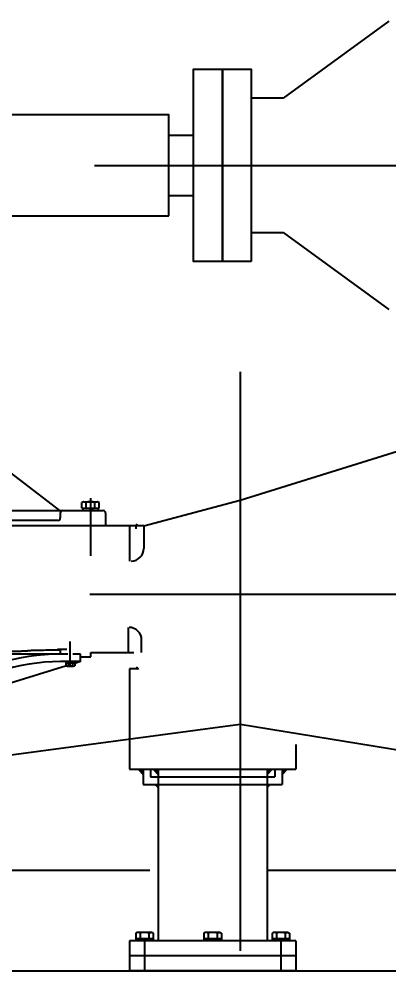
# Model space of a CAD drawing. Extents: x 1427168 to 1936200, y 1176778 to 1377202.
# Drawn here: x 1639671 to 1640404, y 1361556 to 1363445 of the extents above; entities that cross this region are included whole.
import ezdxf
from ezdxf.lldxf.tags import DXFTag

# ---------------------------------------------------------------- set-up
doc = ezdxf.new("R2010")
doc.units = 0
doc.header["$LTSCALE"] = 1000
doc.header["$MEASUREMENT"] = 0
doc.linetypes.add('CENTER', pattern=[2, 1.25, -0.25, 0.25, -0.25])
doc.linetypes.add('DOTE', pattern=[2.42, 2, -0.2, 0.02, -0.2])
doc.layers.get('0').update_dxf_attribs({"linetype": 'CONTINUOUS'})
doc.layers.get('DEFPOINTS').update_dxf_attribs({"linetype": 'CONTINUOUS'})
for name, color, linetype in [('01粗实线层', 7, 'CONTINUOUS'), ('1轮廓实线层', 7, 'CONTINUOUS'), ('2', 2, 'CONTINUOUS'), ('2细线层', 4, 'CONTINUOUS'), ('5剖面线层', 2, 'CONTINUOUS'), ('7标注层', 4, 'CONTINUOUS'), ('DOTE', 1, 'DOTE'), ('MAIN', 7, 'CONTINUOUS'), ('中心线', 1, 'ACAD_ISO04W100'), ('粗实线', 7, 'CONTINUOUS')]:
    doc.layers.add(name, color=color, linetype=linetype)
doc.styles.add('TH_GBDIM', font='romans.shx', dxfattribs={"width": 0.8, "bigfont": 'gbcbig.shx'})
tags = doc.linetypes.add('ACAD_ISO04W100', pattern=[30, 24, -3, 0, -3]).pattern_tags.tags
tags[10:11] = [DXFTag(74, 4), DXFTag(75, 0), DXFTag(340, '0'), DXFTag(46, 1.0), DXFTag(50, 0.0), DXFTag(44, 0.0), DXFTag(45, 0.0)]
tags[8:9] = [DXFTag(74, 4), DXFTag(75, 0), DXFTag(340, '0'), DXFTag(46, 1.0), DXFTag(50, 0.0), DXFTag(44, 0.0), DXFTag(45, 0.0)]
tags[6:7] = [DXFTag(74, 4), DXFTag(75, 0), DXFTag(340, '0'), DXFTag(46, 1.0), DXFTag(50, 0.0), DXFTag(44, 0.0), DXFTag(45, 0.0)]
tags[4:5] = [DXFTag(74, 4), DXFTag(75, 0), DXFTag(340, '0'), DXFTag(46, 1.0), DXFTag(50, 0.0), DXFTag(44, 0.0), DXFTag(45, 0.0)]
doc.dimstyles.new('TH_GBDIM', dxfattribs={"dimscale": 120, "dimtxt": 4, "dimasz": 2, "dimexe": 2, "dimexo": 0, "dimgap": 1.5, "dimtad": 1, "dimdec": 0, "dimzin": 0, "dimtxsty": 'TH_GBDIM', "dimblk": 'ARCHTICK', "dimcen": 2.5, "dimclrd": 130, "dimclre": 130, "dimclrt": 3, "dimazin": 3, "dimtfac": 0.714286, "dimtdec": 0, "dimtmove": 0, "dimatfit": 3, "dimtzin": 0})

# ---------------------------------------------------------------- blocks, each defined once
blk = doc.blocks.new('_ARCHTICK')
at = {"color": 0, "linetype": 'BYBLOCK', "const_width": 0.15}
blk.add_lwpolyline([(-0.5, -0.5), (0.5, 0.5)], dxfattribs=at)
blk = doc.blocks.new('*D392')
at = {"layer": '01粗实线层', "color": 130}
for p, q in [((1634422.7, 1363039), (1634422.7, 1367944.2)), ((1643837.8, 1363039), (1643837.8, 1367944.2)), ((1634422.7, 1367704.2), (1643837.8, 1367704.2))]:
    blk.add_line(p, q, dxfattribs=at)
at = {"layer": 'DEFPOINTS', "color": 0}
for p in [(1643837.8, 1367704.2), (1634422.7, 1363039), (1643837.8, 1363039)]:
    blk.add_point(p, dxfattribs=at)
at = {"layer": '01粗实线层', "color": 130, "xscale": 240, "yscale": 240, "zscale": 240, "rotation": 180}
blk.add_blockref('_ARCHTICK', (1634422.7, 1367704.2), dxfattribs=at)
at = {"layer": '01粗实线层', "color": 130, "xscale": 240, "yscale": 240, "zscale": 240}
blk.add_blockref('_ARCHTICK', (1643837.8, 1367704.2), dxfattribs=at)
at = {"layer": '01粗实线层', "color": 3, "insert": (1639130.3, 1368064.2), "char_height": 480, "attachment_point": 5, "style": 'TH_GBDIM'}
blk.add_mtext('{%%c6000}{}{}', dxfattribs=at)

msp = doc.modelspace()

# ---------------------------------------------------------------- hatches: boundary and pattern name
at = {"layer": '5剖面线层'}
h = msp.add_hatch(dxfattribs=at)
h.set_pattern_fill('ANSI31', color=256, angle=-90, style=0)
h.set_pattern_definition([(315, (1636141.569, 1363718.949), (2.245064, 2.245064), [])])
h.paths.add_polyline_path([(1640202.6, 1361956), (1640192.6, 1361956), (1640192.6, 1361946)])
h.paths.add_polyline_path([(1640172.6, 1361956), (1640162.6, 1361956), (1640162.6, 1361946)])
h.paths.add_polyline_path([(1640168.6, 1361926), (1640162.6, 1361926), (1640162.6, 1361920)])
h.paths.add_polyline_path([(1639946.6, 1361946), (1639946.6, 1361956), (1639936.6, 1361956)])
h.paths.add_polyline_path([(1639946.6, 1361920), (1639946.6, 1361926), (1639940.6, 1361926)])
h.paths.add_polyline_path([(1639916.6, 1361946), (1639916.6, 1361956), (1639906.6, 1361956)])

# ---------------------------------------------------------------- linework, layer by layer
for p, q in [((1639492.6, 1361755.7), (1639930.3, 1361755.7)), ((1640162.6, 1361755.7), (1644630.2, 1361755.7)), ((1640071.9, 1361615.7), (1640037.3, 1361615.7))]:
    msp.add_line(p, q)
at = {"color": 0}
msp.add_lwpolyline([(1639967.6, 1363055), (1639967.6, 1363255.1), (1638309.2, 1363255.1), (1638309.2, 1363055)], close=True, dxfattribs=at)
at = {"layer": '01粗实线层', "color": 0}
for p, q in [((1640109.3, 1362490.1), (1640431.6, 1362590.6)), ((1639918.1, 1362439.5), (1640109.3, 1362490.1)), ((1640109.3, 1362045.9), (1640433.5, 1361992.5)), ((1629880.3, 1361555.7), (1648380.3, 1361555.7))]:
    msp.add_line(p, q, dxfattribs=at)
at = {"layer": '1轮廓实线层'}
for p, q in [((1639907.3, 1362155.7), (1639889.6, 1362155.7)), ((1639485.5, 1361961.6), (1640109.3, 1362045.9)), ((1640219.6, 1362005.3), (1640219.6, 1361956)), ((1639889.6, 1361956), (1640219.6, 1361956)), ((1639906.6, 1361956), (1639916.6, 1361946)), ((1639936.6, 1361956), (1639946.6, 1361946)), ((1639946.6, 1361956), (1639946.6, 1361615.7)), ((1640162.6, 1361956), (1640162.6, 1361615.7)), ((1640172.6, 1361956), (1640162.6, 1361946)), ((1640202.6, 1361956), (1640192.6, 1361946)), ((1639940.6, 1361926), (1639946.6, 1361920)), ((1640168.6, 1361926), (1640162.6, 1361920)), ((1639902.3, 1361619.7), (1639936.9, 1361619.7)), ((1640037.3, 1361619.7), (1640071.9, 1361619.7)), ((1640172.3, 1361619.7), (1640206.9, 1361619.7)), ((1639889.6, 1361615.7), (1639889.6, 1361585.7)), ((1639902.3, 1361617.7), (1639936.9, 1361617.7)), ((1640037.3, 1361617.7), (1640071.9, 1361617.7)), ((1640172.3, 1361617.7), (1640206.9, 1361617.7)), ((1640219.6, 1361615.7), (1640219.6, 1361585.7)), ((1639889.6, 1361585.7), (1639889.6, 1361555.7)), ((1640219.6, 1361585.7), (1640219.6, 1361555.7))]:
    msp.add_line(p, q, dxfattribs=at)
at = {"layer": '1轮廓实线层', "ltscale": 5}
for p, q in [((1639904.6, 1361632.2), (1639902.3, 1361630.8)), ((1639902.3, 1361630.8), (1639902.3, 1361615.7)), ((1639936.9, 1361619.7), (1639902.3, 1361619.7)), ((1639934.6, 1361632.2), (1639904.6, 1361632.2)), ((1639910.9, 1361630.8), (1639910.9, 1361619.7)), ((1640039.6, 1361632.2), (1640037.3, 1361630.8)), ((1640037.3, 1361630.8), (1640037.3, 1361615.7)), ((1640071.9, 1361619.7), (1640037.3, 1361619.7)), ((1640069.6, 1361632.2), (1640039.6, 1361632.2)), ((1640045.9, 1361630.8), (1640045.9, 1361619.7)), ((1640174.6, 1361632.2), (1640172.3, 1361630.8)), ((1640172.3, 1361630.8), (1640172.3, 1361615.7)), ((1640206.9, 1361619.7), (1640172.3, 1361619.7)), ((1640204.6, 1361632.2), (1640174.6, 1361632.2)), ((1640180.9, 1361630.8), (1640180.9, 1361619.7))]:
    msp.add_line(p, q, dxfattribs=at)
at = {"layer": '1轮廓实线层', "ltscale": 5, "extrusion": (0, 0, -1)}
for p, q in [((1639928.3, 1361630.8), (1639928.3, 1361619.7)), ((1639934.6, 1361632.2), (1639936.9, 1361630.8)), ((1639936.9, 1361630.8), (1639936.9, 1361615.7)), ((1640063.3, 1361630.8), (1640063.3, 1361619.7)), ((1640069.6, 1361632.2), (1640071.9, 1361630.8)), ((1640071.9, 1361630.8), (1640071.9, 1361615.7)), ((1640198.3, 1361630.8), (1640198.3, 1361619.7)), ((1640204.6, 1361632.2), (1640206.9, 1361630.8)), ((1640206.9, 1361630.8), (1640206.9, 1361615.7))]:
    msp.add_line(p, q, dxfattribs=at)
at = {"layer": '1轮廓实线层', "ltscale": 3}
for p, q in [((1640219.6, 1361615.7), (1639889.6, 1361615.7)), ((1640219.6, 1361585.7), (1639889.6, 1361585.7)), ((1640219.6, 1361585.7), (1639889.6, 1361585.7)), ((1640219.6, 1361555.7), (1639889.6, 1361555.7))]:
    msp.add_line(p, q, dxfattribs=at)
at = {"layer": '1轮廓实线层', "ltscale": 5}
for centre, radius, start, end in [((1639906.6, 1361624.5), 7.67, 55.6158, 90), ((1639919.6, 1361603.5), 28.7, 72.412, 107.588), ((1640041.6, 1361624.5), 7.67, 55.6158, 90), ((1640054.6, 1361603.5), 28.7, 72.412, 107.588), ((1640176.6, 1361624.5), 7.67, 55.6158, 90), ((1640189.6, 1361603.5), 28.7, 72.412, 107.588)]:
    msp.add_arc(centre, radius, start, end, dxfattribs=at)
at = {"layer": '1轮廓实线层', "ltscale": 5, "extrusion": (0, 0, -1)}
for centre in [(-1639932.6, 1361624.5), (-1640067.6, 1361624.5), (-1640202.6, 1361624.5)]:
    msp.add_arc(centre, 7.67, 55.6158, 90, dxfattribs=at)
at = {"layer": '2', "color": 0}
for p, q in [((1640404.2, 1363441.2), (1640194.1, 1363288.6)), ((1640194.1, 1363288.6), (1640131.2, 1363288.6)), ((1640131.2, 1363021.5), (1640194.1, 1363021.5)), ((1640194.1, 1363021.5), (1640404.2, 1362868.8))]:
    msp.add_line(p, q, dxfattribs=at)
for points in [[(1640131.2, 1362964.2), (1640016.8, 1362964.2), (1640016.8, 1363345.8), (1640131.2, 1363345.8)], [(1640074, 1362964.2), (1640074, 1363345.8)]]:
    msp.add_lwpolyline(points, close=True, dxfattribs=at)
for points in [[(1639967.6, 1363215), (1640016.8, 1363215)], [(1639967.6, 1363095), (1640016.8, 1363095)]]:
    msp.add_lwpolyline(points, dxfattribs=at)
at = {"layer": '2细线层'}
for p, q in [((1639812.3, 1362494.2), (1639812.3, 1362379.5)), ((1639812.3, 1362494.2), (1639812.3, 1362379.5)), ((1639902.6, 1362433.5), (1639902.6, 1362440.1)), ((1639772.3, 1362160.7), (1639772.3, 1362209.7)), ((1639772.3, 1362160.7), (1639772.3, 1362209.7)), ((1639889.6, 1362155.7), (1639889.6, 1361956)), ((1639916.6, 1361956), (1639916.6, 1361926)), ((1639931.6, 1361956), (1639931.6, 1361941)), ((1639931.6, 1361941), (1640177.6, 1361941)), ((1640177.6, 1361956), (1640177.6, 1361941)), ((1640192.6, 1361956), (1640192.6, 1361926)), ((1639916.6, 1361926), (1640192.6, 1361926))]:
    msp.add_line(p, q, dxfattribs=at)
at = {"layer": '7标注层'}
for p, q in [((1639936.9, 1361615.7), (1639902.3, 1361615.7)), ((1640206.9, 1361615.7), (1640172.3, 1361615.7))]:
    msp.add_line(p, q, dxfattribs=at)
at = {"layer": 'DOTE', "linetype": 'CENTER'}
for p, q in [((1633820.1, 1363155), (1644533.8, 1363155)), ((1637810.7, 1362303.6), (1643961, 1362303.6))]:
    msp.add_line(p, q, dxfattribs=at)
at = {"layer": 'MAIN'}
for p, q in [((1639619.1, 1362570.8), (1639753.4, 1362467.6)), ((1639130.3, 1362469.5), (1639837.3, 1362469.5)), ((1639795, 1362474.5), (1639795, 1362485.7)), ((1639795, 1362474.5), (1639829.6, 1362474.5)), ((1639797.1, 1362474.5), (1639797.1, 1362469.5)), ((1639799.3, 1362487), (1639825.4, 1362487)), ((1639803.7, 1362474.5), (1639803.7, 1362485.7)), ((1639809.5, 1362474.5), (1639814.5, 1362469.5)), ((1639812.3, 1362474.5), (1639817.3, 1362469.5)), ((1639821, 1362474.5), (1639821, 1362485.7)), ((1639827.5, 1362474.5), (1639827.5, 1362469.5)), ((1639829.6, 1362474.5), (1639829.6, 1362485.7)), ((1639752.3, 1362464.5), (1639752.3, 1362454.9)), ((1639842.3, 1362464.5), (1639842.3, 1362439.5)), ((1639812.3, 1362439.5), (1638882.3, 1362439.5)), ((1639747.3, 1362449.9), (1639355.3, 1362449.9)), ((1639842.3, 1362439.5), (1639812.3, 1362439.5)), ((1639918.1, 1362439.5), (1639822.3, 1362439.5)), ((1639890.1, 1362369.5), (1639890.1, 1362439.5)), ((1639887.6, 1362187.7), (1639887.6, 1362237.7)), ((1639746.8, 1362194.3), (1639765.3, 1362194.3)), ((1639752.7, 1362184.7), (1639752.7, 1362195.7)), ((1639813.3, 1362187.7), (1639898.1, 1362187.7)), ((1639813.3, 1362179.5), (1639813.3, 1362187.7)), ((1639813.3, 1362179.5), (1639813.3, 1362187.7)), ((1639767.3, 1362184.7), (1639598.7, 1362184.7)), ((1639767.3, 1362184.7), (1639752.7, 1362184.7)), ((1639767.3, 1362184.7), (1639752.7, 1362184.7)), ((1639792.8, 1362169.7), (1639752.7, 1362169.7)), ((1639763.7, 1362167.2), (1639781, 1362167.2)), ((1639763.7, 1362167.2), (1639763.7, 1362161.6)), ((1639764.7, 1362167.2), (1639764.7, 1362169.7)), ((1639768, 1362167.2), (1639768, 1362161.6)), ((1639772.3, 1362167.2), (1639769.8, 1362169.7)), ((1639773.7, 1362167.2), (1639771.2, 1362169.7)), ((1639776.7, 1362167.2), (1639776.7, 1362161.6)), ((1639792.8, 1362184.7), (1639777.3, 1362184.7)), ((1639792.8, 1362184.7), (1639777.3, 1362184.7)), ((1639779.9, 1362167.2), (1639779.9, 1362169.7)), ((1639792.8, 1362169.7), (1639781, 1362166.1)), ((1639781, 1362167.2), (1639781, 1362161.6)), ((1639792.8, 1362169.7), (1639792.8, 1362184.7)), ((1639792.8, 1362179.5), (1639813.3, 1362179.5)), ((1639764.7, 1362161.1), (1639515.3, 1362084.9)), ((1639765.8, 1362161), (1639778.9, 1362161))]:
    msp.add_line(p, q, dxfattribs=at)
for centre, radius, start, end in [((1639757.3, 1362464.5), 5, 90, 180), ((1639799.3, 1362479), 7.98, 57.1258, 122.8742), ((1639812.3, 1362457), 30, 73.2213, 106.7787), ((1639825.3, 1362479), 7.98, 57.1258, 122.8742), ((1639837.3, 1362464.5), 5, 0, 90), ((1639747.3, 1362454.9), 5, 270, 0), ((1639752.7, 1361770.7), 414, 89.9999, 124.5623), ((1639752.7, 1361770.7), 399, 89.9999, 125.7749), ((1639765.8, 1362165), 3.99, 237.1258, 302.8742), ((1639772.3, 1362176), 15, 253.2213, 286.7787), ((1639778.8, 1362165), 3.99, 237.1258, 302.8742)]:
    msp.add_arc(centre, radius, start, end, dxfattribs=at)
for points, knots in [([(1639500.5, 1362111.9), (1639501.2, 1362113.1), (1639502, 1362114.3), (1639503.1, 1362115.8), (1639503.3, 1362116.2), (1639503.9, 1362117), (1639504.2, 1362117.4), (1639505.1, 1362118.7), (1639505.7, 1362119.5), (1639507.2, 1362121.5), (1639508, 1362122.6), (1639510.7, 1362125.9), (1639512.5, 1362128.2), (1639516.3, 1362132.7), (1639518.2, 1362134.8), (1639522, 1362139.1), (1639523.9, 1362141.1), (1639529.7, 1362147.1), (1639533.7, 1362150.8), (1639541.7, 1362157.8), (1639545.8, 1362160.9), (1639554.2, 1362166.7), (1639558.6, 1362169.4), (1639567.2, 1362174), (1639571.3, 1362176), (1639578.4, 1362178.9), (1639581.3, 1362179.9), (1639585.5, 1362181.3), (1639586.7, 1362181.7), (1639588.9, 1362182.3), (1639589.7, 1362182.6), (1639591.3, 1362183), (1639592, 1362183.2), (1639593.5, 1362183.6), (1639594.2, 1362183.7), (1639596.4, 1362184.3), (1639597.9, 1362184.6), (1639602.6, 1362185.5), (1639605.7, 1362186), (1639612.4, 1362187), (1639615.8, 1362187.4), (1639622.9, 1362188.1), (1639626.5, 1362188.4), (1639632.1, 1362188.8), (1639633.9, 1362188.9), (1639637.7, 1362189.1), (1639639.6, 1362189.2), (1639643.1, 1362189.4), (1639644.8, 1362189.5), (1639650.3, 1362189.8), (1639654.1, 1362190), (1639661.8, 1362190.4), (1639665.6, 1362190.5), (1639671.1, 1362190.7), (1639672.8, 1362190.8), (1639675.5, 1362190.9), (1639676.7, 1362190.9), (1639678.7, 1362191), (1639679.6, 1362191), (1639681.4, 1362191.1), (1639682.3, 1362191.1), (1639684.7, 1362191.2), (1639686.2, 1362191.3), (1639687.8, 1362191.3)], [0.0990241, 0.0990241, 0.0990241, 0.0990241, 0.1179007, 0.1179007, 0.1249962, 0.1249962, 0.1320917, 0.1320917, 0.1462827, 0.1462827, 0.1640559, 0.1640559, 0.1996024, 0.1996024, 0.2351488, 0.2351488, 0.2706953, 0.2706953, 0.3417882, 0.3417882, 0.4128811, 0.4128811, 0.4839741, 0.4839741, 0.5478317, 0.5478317, 0.591282, 0.591282, 0.6103917, 0.6103917, 0.6232303, 0.6232303, 0.633889, 0.633889, 0.6445476, 0.6445476, 0.665865, 0.665865, 0.7084997, 0.7084997, 0.7511344, 0.7511344, 0.7937692, 0.7937692, 0.8144774, 0.8144774, 0.8351856, 0.8351856, 0.8531898, 0.8531898, 0.8945717, 0.8945717, 0.9359536, 0.9359536, 0.9534501, 0.9534501, 0.9658604, 0.9658604, 0.9752613, 0.9752613, 0.9846622, 0.9846622, 1, 1, 1, 1]), ([(1639714.1, 1362192), (1639712.6, 1362192), (1639711.1, 1362191.9), (1639708.2, 1362191.9), (1639706.7, 1362191.8), (1639703.7, 1362191.8), (1639702.1, 1362191.7), (1639698.8, 1362191.6), (1639696.9, 1362191.6), (1639694, 1362191.5), (1639692.9, 1362191.5), (1639690.7, 1362191.4), (1639689.6, 1362191.4), (1639688.1, 1362191.3), (1639687.7, 1362191.3), (1639687.4, 1362191.3)], [0, 0, 0, 0, 0.177137, 0.177137, 0.351802, 0.351802, 0.526468, 0.526468, 0.727275, 0.727275, 0.845218, 0.845218, 0.963161, 0.963161, 1, 1, 1, 1]), ([(1639752.3, 1362192.7), (1639739.6, 1362192.5), (1639727, 1362192.3), (1639714.3, 1362192), (1639714.2, 1362192), (1639714.1, 1362192)], [0.473525, 0.473525, 0.473525, 0.473525, 30.705775, 30.705775, 31.015935, 31.015935, 31.015935, 31.015935])]:
    msp.add_open_spline(points, degree=3, knots=knots, dxfattribs=at)
at = {"layer": '中心线', "linetype": 'CENTER', "ltscale": 50}
msp.add_line((1640109.3, 1362745), (1640109.3, 1361595.3), dxfattribs=at)
at = {"layer": '中心线'}
for p, q in [((1639919.6, 1361615.7), (1639919.6, 1361555.7)), ((1640189.6, 1361615.7), (1640189.6, 1361555.7))]:
    msp.add_line(p, q, dxfattribs=at)
at = {"layer": '粗实线'}
for p, q in [((1639918.1, 1362439.5), (1639918.1, 1362394.5)), ((1639913.8, 1362187.7), (1639913.8, 1362212.7))]:
    msp.add_line(p, q, dxfattribs=at)
for centre, radius, start, end in [((1639900.2, 1362444.5), 5, 270, 346.2366), ((1639893.1, 1362394.5), 25, 270, 0), ((1639888.8, 1362212.7), 25, 0, 90), ((1639902.6, 1362152.7), 5, 14.924, 90)]:
    msp.add_arc(centre, radius, start, end, dxfattribs=at)

# ---------------------------------------------------------------- dimensions: what is measured, and where the dimension line sits
at = {"layer": '01粗实线层', "color": 0}
dim = msp.add_linear_dim(base=(1643837.8, 1367704.2), p1=(1634422.7, 1363039), p2=(1643837.8, 1363039), text='{%%c6000}{}{}', dimstyle='TH_GBDIM', override={"dimgap": 1, "dimtad": 1, "dimjust": 0, "dimdec": 0, "dimlfac": 1, "dimse1": 0, "dimse2": 0, "dimsd1": 0, "dimsd2": 0}, dxfattribs=at)
dim.commit()
dim.dimension.update_dxf_attribs({"geometry": '*D392', "text_midpoint": (1639130.3, 1368064.2)})

doc.saveas('drawing.dxf')
